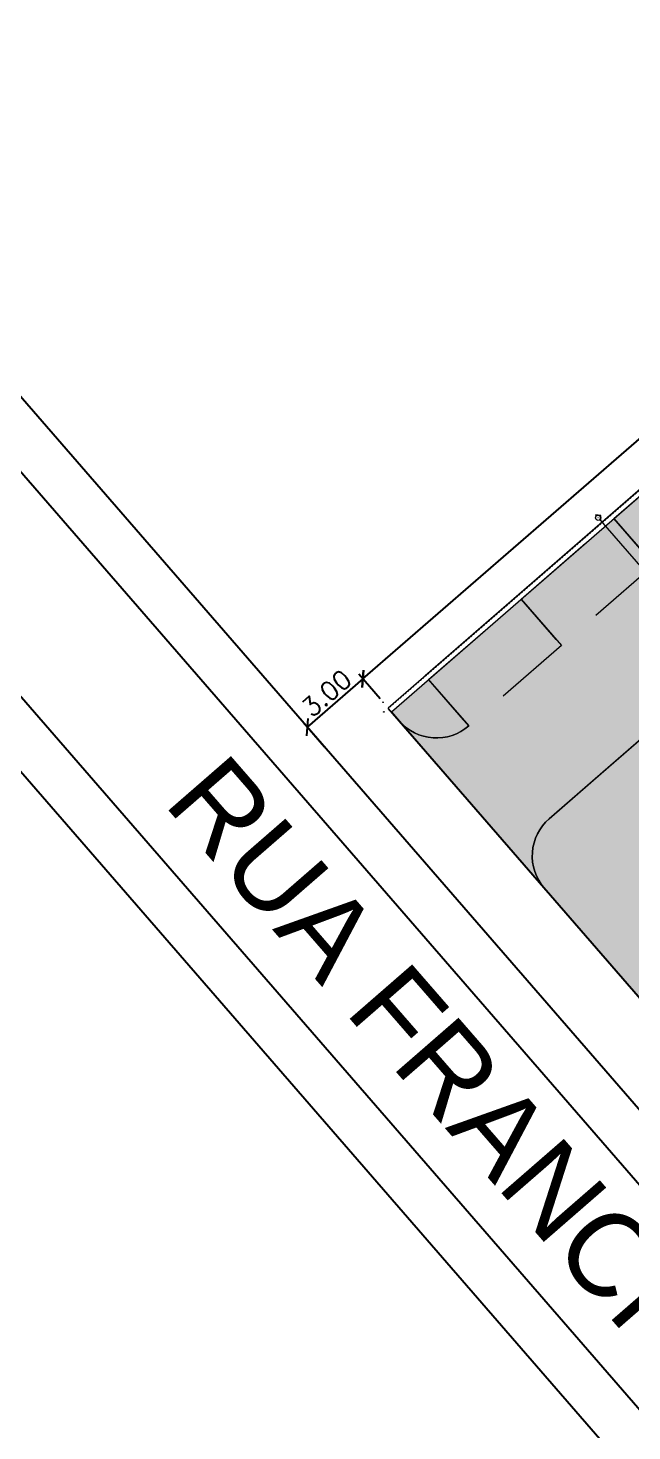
# Model space of a CAD drawing. Extents: x -175 to 397, y -1718 to -729.
# Drawn here: x 57.1 to 81.7, y -1415.8 to -1358.7 of the extents above; entities that cross this region are included whole.
import ezdxf

# ---------------------------------------------------------------- set-up
doc = ezdxf.new("R2010")
doc.units = 0
doc.header["$LTSCALE"] = 2
doc.set_wipeout_variables(frame=1)
for name, pattern in [('Dot & Dashed', [0.012, 0.01, -0.001, 0, -0.001]), ('Hidden Line (2)', [0.003912, 0.002822, -0.00109]), ('Wipeout_Contour', [1, 0, -1])]:
    doc.linetypes.add(name, pattern=pattern)
for name, color, linetype, lineweight in [('01_PLANTA COBERTURA_5_0_Caneta_No__7', 7, 'Continuous', 13), ('01_PLANTA COBERTURA_5_LAJES.EST_Caneta_No__241', 7, 'Continuous', 13), ('01_PLANTA COBERTURA_5_LAJES.EST_Caneta_No__98', 7, 'Continuous', 0), ('01_PLANTA COBERTURA_5_LAJES.EST_Caneta_No__99', 7, 'Continuous', 20), ('01_PLANTA COBERTURA_5_PAREDE CONSTRUIR_Caneta_No__241', 7, 'Continuous', 13), ('01_PLANTA COBERTURA_5_TERRENO.ARQ_Caneta_No__241', 7, 'Continuous', 13)]:
    doc.layers.add(name, color=color, linetype=linetype, lineweight=lineweight)
for name, color, linetype, lineweight, true_color in [('01_PLANTA COBERTURA_5_COTAS IMPLANTAÇÃO.EXEC_Caneta_No__25', 7, 'Continuous', 13, 0x982312), ('01_PLANTA COBERTURA_5_LAJES.EST_Caneta_No__18', 7, 'Continuous', 0, 0xdfdfdf), ('01_PLANTA COBERTURA_5_LAJES.EST_Caneta_No__97', 7, 'Continuous', 5, 0x6b6b6b)]:
    doc.layers.add(name, color=color, linetype=linetype, lineweight=lineweight, true_color=true_color)
for name, color, linetype in [('01_PLANTA COBERTURA_5_LAJES.EST', 7, 'Continuous'), ('01_PLANTA COBERTURA_5_PAREDE CONSTRUIR', 7, 'Continuous'), ('01_PLANTA COBERTURA_5_TERRENO.ARQ', 7, 'Continuous'), ('ARQ-COTAS', 7, 'Continuous'), ('D-LIMITES', 3, 'Continuous'), ('F-SC-SUPERFICIE', 7, 'Continuous')]:
    doc.layers.add(name, color=color, linetype=linetype)
doc.styles.add('GENERATED_STYLE_1', font='arial.ttf')
doc.styles.add('ROMANS', font='ROMANS.shx')
doc.styles.get("Standard").update_dxf_attribs({"font": 'arial.ttf'})
doc.dimstyles.new('1-500', dxfattribs={"dimscale": 5, "dimtxt": 0.15, "dimasz": 0.1, "dimexe": 0.05, "dimexo": 0.1, "dimgap": 0.03, "dimtad": 1, "dimzin": 5, "dimdsep": 46, "dimtxsty": 'ROMANS', "dimblk": 'OBLIQUE', "dimcen": 0, "dimclrd": 256, "dimclre": 256, "dimclrt": 2, "dimadec": 0, "dimazin": 0, "dimtfac": 1, "dimtofl": 0, "dimtmove": 2, "dimatfit": 3, "dimldrblk": 'OBLIQUE', "dimfxl": 0.04, "dimtolj": 1, "dimtzin": 1, "dimarcsym": 0})

# ---------------------------------------------------------------- blocks, each defined once
blk = doc.blocks.new('IMPLANTAÇÃO')
at = {"layer": '01_PLANTA COBERTURA_5_COTAS IMPLANTAÇÃO.EXEC_Caneta_No__25', "linetype": 'Continuous', "lineweight": 13, "true_color": 0x982312}
blk.add_hatch(color=24, dxfattribs=at).paths.add_polyline_path([(107.579, -1419.738), (107.58, -1419.743), (107.583, -1419.747), (107.587, -1419.75), (107.592, -1419.751), (107.596, -1419.75), (107.6, -1419.747), (107.603, -1419.743), (107.604, -1419.738), (107.603, -1419.734), (107.6, -1419.73), (107.596, -1419.727), (107.592, -1419.726), (107.587, -1419.727), (107.583, -1419.73), (107.58, -1419.734)])
at = {"layer": '01_PLANTA COBERTURA_5_LAJES.EST', "linetype": 'Continuous', "lineweight": 0, "true_color": 0x000000}
blk.add_hatch(color=18, dxfattribs=at).paths.add_polyline_path([(107.508, -1408.201), (107.552, -1408.201, -0.198912), (107.583, -1408.126)])
at = {"layer": '01_PLANTA COBERTURA_5_LAJES.EST_Caneta_No__18', "linetype": 'Continuous', "lineweight": 0, "true_color": 0xdfdfdf}
h = blk.add_hatch(dxfattribs=at)
h.set_pattern_fill('PISO_EXTERNO__0005', color=254, style=0, pattern_type=2)
h.set_pattern_definition([(45, (184.42084, -1352.0369), (-0.1909188, 0.1909188), [0, -0.18, 0, -0.27]), (110, (185.02084, -1352.0369), (0.253717, 0.09234544), [0, -0.132, 0, -0.228])])
h.paths.add_polyline_path([(107.907, -1417.738), (110.607, -1417.738, -0.414214), (108.607, -1419.738), (117.607, -1419.738, -0.414214), (115.607, -1417.738), (115.607, -1414.938), (115.607, -1398.037, -0.414214), (117.907, -1395.737), (118.507, -1395.737), (118.507, -1394.937), (117.907, -1394.937), (117.907, -1390.841), (119.307, -1390.841), (119.307, -1389.341), (117.907, -1389.341), (117.907, -1385.237), (119.307, -1385.237), (127.707, -1385.237), (130.607, -1385.237), (140.407, -1385.237), (140.407, -1394.937), (130.607, -1394.937), (130.607, -1399.737), (140.407, -1399.737), (140.407, -1403.488), (138.807, -1403.488), (138.807, -1404.987), (140.407, -1404.987), (140.407, -1412.937), (135.505, -1412.937), (135.505, -1413.737), (140.06, -1413.737), (140.06, -1419.738), (140.407, -1419.738), (142.907, -1419.738), (142.907, -1380.738), (142.707, -1380.738), (142.707, -1412.937), (141.407, -1412.937), (141.407, -1382.638), (117.907, -1382.638), (117.907, -1380.738), (107.907, -1380.738)])
h.paths.add_polyline_path([(110.607, -1397.738), (108.107, -1397.738), (108.107, -1395.726), (108.622, -1395.728, -0.414214), (110.607, -1397.724)], flags=0)
h.paths.add_polyline_path([(110.607, -1398.222, -0.009328), (110.607, -1398.297)], flags=0)
h.paths.add_polyline_path([(131.607, -1398.937), (131.607, -1395.737), (140.407, -1395.737), (140.407, -1398.937)], flags=0)
h.paths.add_polyline_path([(116.707, -1386.737), (108.107, -1386.737), (108.107, -1385.237), (116.707, -1385.237)], flags=0)
at = {"layer": '01_PLANTA COBERTURA_5_TERRENO.ARQ', "linetype": 'Continuous', "lineweight": 0, "true_color": 0xc5d9be}
for points in [[(115.607, -1398.037), (115.607, -1414.437), (115.607, -1417.738, 0.414214), (117.607, -1419.738), (127.907, -1419.738), (127.907, -1413.737), (117.107, -1413.737), (117.107, -1398.937), (118.507, -1398.937), (118.507, -1395.737), (117.907, -1395.737, 0.414214)], [(108.107, -1417.737), (108.107, -1419.738), (108.607, -1419.738, 0.414214), (110.607, -1417.738), (110.607, -1417.737)]]:
    blk.add_hatch(color=9, dxfattribs=at).paths.add_polyline_path(points)
at = {"layer": '01_PLANTA COBERTURA_5_COTAS IMPLANTAÇÃO.EXEC_Caneta_No__25', "color": 24, "linetype": 'Continuous', "lineweight": 13, "ltscale": 1000, "true_color": 0x982312}
blk.add_circle((107.592, -1419.738), 0.0125, dxfattribs=at)
at = {"layer": '01_PLANTA COBERTURA_5_LAJES.EST_Caneta_No__241', "color": 7, "linetype": 'Continuous', "lineweight": 13, "ltscale": 1000, "flags": 128}
blk.add_lwpolyline([(107.907, -1380.738), (107.907, -1417.738), (110.607, -1417.738, -0.414214), (108.607, -1419.738), (117.607, -1419.738, -0.414214), (115.607, -1417.738), (115.607, -1414.938), (115.607, -1398.037, -0.414214)], format="xyb", dxfattribs=at)
at = {"layer": '01_PLANTA COBERTURA_5_LAJES.EST_Caneta_No__98', "color": 7, "linetype": 'Continuous', "lineweight": 0, "ltscale": 1000, "flags": 128}
blk.add_lwpolyline([(107.508, -1408.201), (107.552, -1408.201, -0.198912), (107.583, -1408.126)], format="xyb", close=True, dxfattribs=at)
at = {"layer": '01_PLANTA COBERTURA_5_TERRENO.ARQ_Caneta_No__241', "color": 7, "linetype": 'Continuous', "lineweight": 13, "ltscale": 1000, "flags": 128}
for points in [[(115.607, -1398.037), (115.607, -1414.437), (115.607, -1417.738, 0.414214), (117.607, -1419.738), (127.907, -1419.738), (127.907, -1413.737), (117.107, -1413.737), (117.107, -1398.937), (118.507, -1398.937), (118.507, -1395.737), (117.907, -1395.737, 0.414214)], [(108.107, -1417.737), (108.107, -1419.738), (108.607, -1419.738, 0.414214), (110.607, -1417.738), (110.607, -1417.737)]]:
    blk.add_lwpolyline(points, format="xyb", close=True, dxfattribs=at)
at = {"color": 254, "linetype": 'Wipeout_Contour', "lineweight": 0, "ltscale": 365.893488}
blk.add_wipeout([(108.077, -1380.938), (108.077, -1419.738), (108.107, -1419.738), (108.107, -1380.938)], dxfattribs=at).dxf.layer = '01_PLANTA COBERTURA_5_PAREDE CONSTRUIR'
at = {"color": 254, "linetype": 'Wipeout_Contour', "lineweight": 0, "ltscale": 366.349934}
blk.add_wipeout([(107.907, -1380.768), (107.907, -1419.738), (107.937, -1419.738), (107.937, -1380.768)], dxfattribs=at).dxf.layer = '01_PLANTA COBERTURA_5_PAREDE CONSTRUIR'
at = {"color": 254, "linetype": 'Wipeout_Contour', "lineweight": 0, "ltscale": 366.159426}
blk.add_wipeout([(107.937, -1380.908), (107.937, -1419.738), (108.077, -1419.738), (108.077, -1380.908)], dxfattribs=at).dxf.layer = '01_PLANTA COBERTURA_5_PAREDE CONSTRUIR'
at = {"layer": '01_PLANTA COBERTURA_5_COTAS IMPLANTAÇÃO.EXEC_Caneta_No__25', "linetype": 'Continuous', "lineweight": 13, "true_color": 0x982312}
blk.add_hatch(color=24, dxfattribs=at).paths.add_polyline_path([(107.894, -1419.973), (107.895, -1419.978), (107.898, -1419.982), (107.902, -1419.984), (107.907, -1419.985), (107.912, -1419.984), (107.916, -1419.982), (107.918, -1419.978), (107.919, -1419.973), (107.918, -1419.968), (107.916, -1419.964), (107.912, -1419.961), (107.907, -1419.96), (107.902, -1419.961), (107.898, -1419.964), (107.895, -1419.968)])
at = {"layer": '01_PLANTA COBERTURA_5_LAJES.EST', "linetype": 'Continuous', "lineweight": 0, "true_color": 0x000000}
for points in [[(107.583, -1408.126, -0.414214), (107.733, -1408.126), (107.658, -1408.051)], [(107.808, -1408.201), (107.733, -1408.126, -0.198912), (107.764, -1408.201)]]:
    blk.add_hatch(color=18, dxfattribs=at).paths.add_polyline_path(points)
at = {"layer": '01_PLANTA COBERTURA_5_COTAS IMPLANTAÇÃO.EXEC_Caneta_No__25', "color": 24, "linetype": 'Continuous', "lineweight": 13, "ltscale": 1000, "true_color": 0x982312}
blk.add_circle((107.907, -1419.973), 0.0125, dxfattribs=at)
at = {"layer": '01_PLANTA COBERTURA_5_LAJES.EST_Caneta_No__97', "color": 251, "linetype": 'Hidden Line (2)', "lineweight": 5, "ltscale": 1000, "true_color": 0x6b6b6b, "flags": 128}
for points in [[(108.107, -1402.738), (110.607, -1402.738), (110.607, -1407.738), (108.107, -1407.738)], [(108.107, -1407.738), (110.607, -1407.738), (110.607, -1412.738), (108.107, -1412.738)], [(108.107, -1412.738), (110.607, -1412.738), (110.607, -1417.738), (108.107, -1417.738)]]:
    blk.add_lwpolyline(points, close=True, dxfattribs=at)
at = {"layer": '01_PLANTA COBERTURA_5_LAJES.EST_Caneta_No__98', "color": 7, "linetype": 'Continuous', "lineweight": 0, "ltscale": 1000, "flags": 128}
for points in [[(107.583, -1408.126, -0.414214), (107.733, -1408.126), (107.658, -1408.051)], [(107.808, -1408.201), (107.764, -1408.201, 0.198912), (107.733, -1408.126)]]:
    blk.add_lwpolyline(points, format="xyb", close=True, dxfattribs=at)
at = {"layer": '01_PLANTA COBERTURA_5_LAJES.EST_Caneta_No__98', "color": 7, "linetype": 'Continuous', "lineweight": 0, "ltscale": 1000}
blk.add_circle((107.658, -1408.201), 0.106, dxfattribs=at)
at = {"layer": '01_PLANTA COBERTURA_5_LAJES.EST_Caneta_No__99', "color": 7, "linetype": 'Dot & Dashed', "lineweight": 20, "ltscale": 1000}
blk.add_line((107.808, -1408.201), (142.99, -1408.201), dxfattribs=at)
at = {"layer": '01_PLANTA COBERTURA_5_PAREDE CONSTRUIR_Caneta_No__241', "color": 7, "linetype": 'Continuous', "lineweight": 13, "ltscale": 1000, "flags": 128}
for points in [[(107.907, -1380.768), (107.907, -1419.738)], [(108.107, -1419.738), (108.107, -1380.938)], [(107.937, -1419.738), (107.907, -1419.738)], [(108.077, -1419.738), (107.937, -1419.738)], [(108.107, -1419.738), (108.077, -1419.738)]]:
    blk.add_lwpolyline(points, dxfattribs=at)
at = {"layer": '01_PLANTA COBERTURA_5_0_Caneta_No__7', "color": 7, "linetype": 'Continuous', "lineweight": 13, "insert": (107.693, -1408.244), "char_height": 0.085, "attachment_point": 9, "style": 'GENERATED_STYLE_1'}
blk.add_mtext('\\A1;{\\pqr;\\pt0;\\fArial|b0|i0|c0|p0;\\W1.000000;A}', dxfattribs=at)
blk = doc.blocks.new('_Oblique')
at = {"color": 0, "linetype": 'ByBlock', "lineweight": -2}
blk.add_line((-0.5, -0.5), (0.5, 0.5), dxfattribs=at)
blk = doc.blocks.new('*D194')
at = {"layer": 'ARQ-COTAS', "lineweight": -2, "transparency": 16777216}
for p, q in [((133.799, -1331.905), (132.932, -1330.906)), ((70.745, -1385.219), (133.096, -1331.095)), ((71.448, -1386.028), (70.581, -1385.03))]:
    blk.add_line(p, q, dxfattribs=at)
at = {"layer": 'Defpoints', "color": 0, "transparency": 16777216}
for p in [(133.096, -1331.095), (134.126, -1332.282), (71.776, -1386.406)]:
    blk.add_point(p, dxfattribs=at)
at = {"layer": 'ARQ-COTAS', "lineweight": -2, "transparency": 16777216, "xscale": 0.5, "yscale": 0.5, "zscale": 0.5}
for p, rotation in [((133.096, -1331.095), 40.95962192382969), ((70.745, -1385.219), 220.9596219238297)]:
    blk.add_blockref('_Oblique', p, dxfattribs=dict(at, rotation=rotation))
at = {"layer": 'ARQ-COTAS', "color": 2, "transparency": 16777216, "insert": (101.576, -1357.76), "char_height": 0.75, "attachment_point": 5, "rotation": 40.9596, "style": 'ROMANS'}
blk.add_mtext('\\A1;82.56', dxfattribs=at)
blk = doc.blocks.new('*D200')
at = {"layer": 'ARQ-COTAS', "lineweight": -2, "transparency": 16777216}
for p, q in [((70.745, -1385.219), (68.479, -1387.185)), ((71.448, -1386.028), (70.581, -1385.03)), ((69.182, -1387.995), (68.316, -1386.996))]:
    blk.add_line(p, q, dxfattribs=at)
at = {"layer": 'Defpoints', "color": 0, "transparency": 16777216}
for p in [(71.776, -1386.406), (68.479, -1387.185), (69.51, -1388.373)]:
    blk.add_point(p, dxfattribs=at)
at = {"layer": 'ARQ-COTAS', "lineweight": -2, "transparency": 16777216, "xscale": 0.5, "yscale": 0.5, "zscale": 0.5}
for p, rotation in [((70.745, -1385.219), 40.9596219238297), ((68.479, -1387.185), 220.9596219238297)]:
    blk.add_blockref('_Oblique', p, dxfattribs=dict(at, rotation=rotation))
at = {"layer": 'ARQ-COTAS', "color": 2, "transparency": 16777216, "insert": (69.268, -1385.805), "char_height": 0.75, "attachment_point": 5, "rotation": 40.9596, "style": 'ROMANS'}
blk.add_mtext('\\A1;3.00', dxfattribs=at)

msp = doc.modelspace()

# ---------------------------------------------------------------- linework, layer by layer
at = {"layer": 'D-LIMITES'}
msp.add_lwpolyline([(71.776, -1386.406), (135.805, -1460.168), (198.156, -1406.045), (134.126, -1332.282)], close=True, dxfattribs=at)

# ---------------------------------------------------------------- next in the draw order: block references
at = {"layer": 'F-SC-SUPERFICIE', "rotation": 310.9596220460998}
msp.add_blockref('IMPLANTAÇÃO', (1073.183, -374.243), dxfattribs=at)

# ---------------------------------------------------------------- next in the draw order: linework, layer by layer
for points in [[(-174.845, -1201.224), (-112.662, -1203.493), (-70.236, -1205.04), (-69.832, -1216.953), (-59.259, -1236.675), (-53.661, -1247.038), (-45.459, -1259.155), (-29.92, -1277.787), (-12.697, -1302.428), (9.107, -1329.871), (40.95, -1366.674), (48.095, -1375.907), (126.628, -1466.376), (156.096, -1494.323), (252.076, -1581.447, -0.459993), (250.793, -1595.502), (234.718, -1602.621), (203.632, -1616.86), (173.413, -1630.059)], [(-174.918, -1203.223), (-112.734, -1205.491), (-72.172, -1206.971), (-71.815, -1217.487), (-61.02, -1237.623), (-55.373, -1248.077), (-47.059, -1260.359), (-31.511, -1279.003), (-14.301, -1303.625), (7.567, -1331.148), (39.402, -1367.942), (46.548, -1377.175), (125.181, -1467.761), (154.735, -1495.789), (250.683, -1582.884, -0.449735), (249.788, -1593.76), (233.896, -1600.798), (202.815, -1615.034), (172.613, -1628.226)]]:
    msp.add_lwpolyline(points, format="xyb")
for points in [[(54.284, -1370.832), (132.414, -1460.839), (161.537, -1488.458)], [(52.737, -1372.101), (130.968, -1462.223), (160.177, -1489.924)]]:
    msp.add_lwpolyline(points)

# ---------------------------------------------------------------- next in the draw order: texts
at = {"insert": (63.698, -1386.44), "char_height": 3.3694, "attachment_point": 1, "rotation": 311.0209}
msp.add_mtext_dynamic_manual_height_columns('\\pxqc;RUA FRANCISCO RAIMUNDO DE ANDRADE', width=102.38334, gutter_width=16.847, heights=[0], dxfattribs=at)

# ---------------------------------------------------------------- next in the draw order: dimensions: what is measured, and where the dimension line sits
at = {"layer": 'ARQ-COTAS'}
dim = msp.add_aligned_dim(p1=(71.776, -1386.406), p2=(134.126, -1332.282), distance=1.572, dimstyle='1-500', dxfattribs=at)
dim.commit()
dim.dimension.update_dxf_attribs({"geometry": '*D194', "text_midpoint": (101.576, -1357.76)})
dim = msp.add_linear_dim(base=(68.479, -1387.185), p1=(71.776, -1386.406), p2=(69.51, -1388.373), angle=220.9596, dimstyle='1-500', dxfattribs=at)
dim.commit()
dim.dimension.update_dxf_attribs({"geometry": '*D200', "text_midpoint": (69.268, -1385.805)})

doc.saveas('drawing.dxf')
